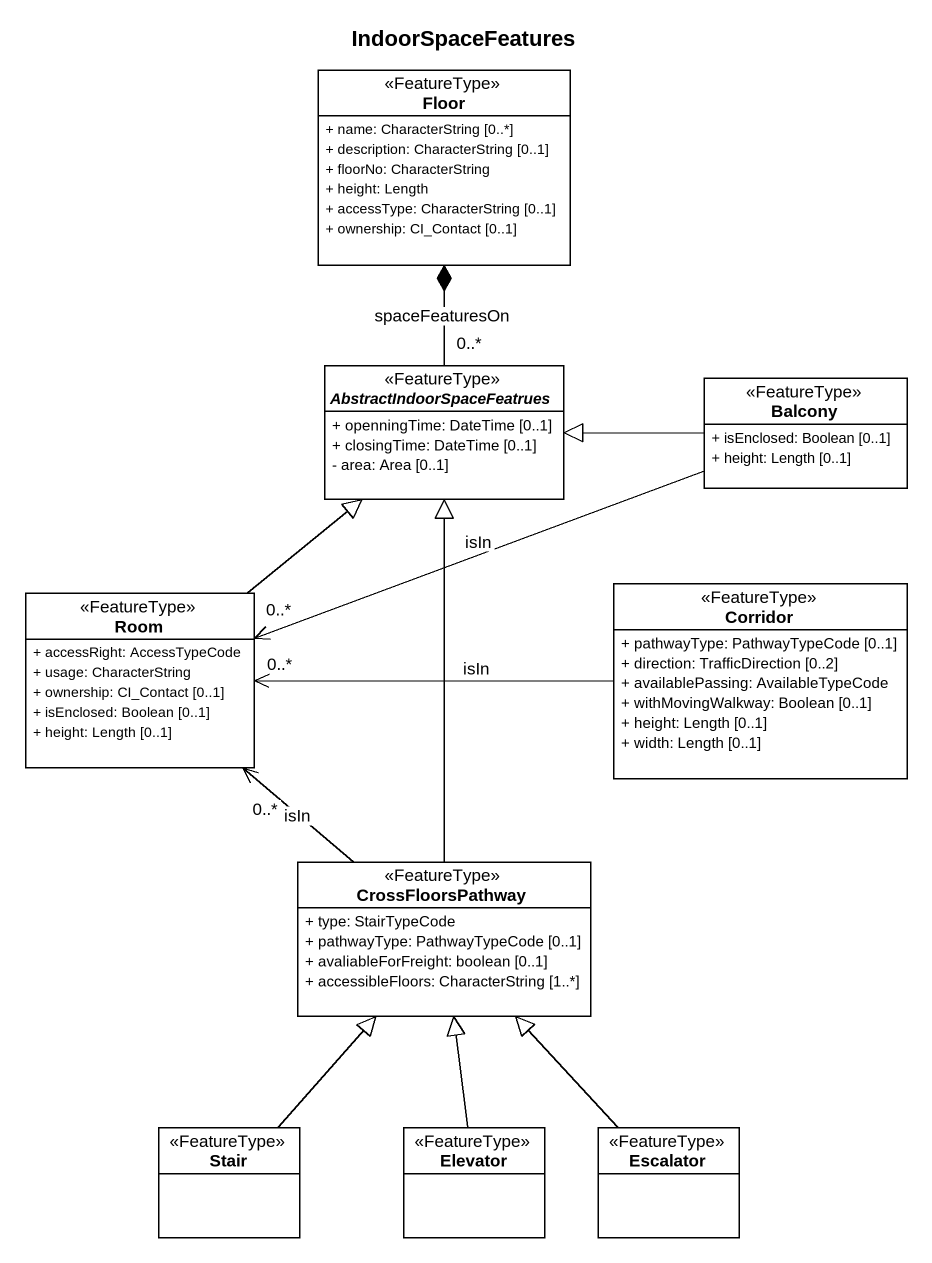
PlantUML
@startuml
title IndoorSpaceFeatures
hide circle
hide empty members
skinparam classAttributeIconSize 0
class Floor <<FeatureType>> #FFFFFF {
  + name: CharacterString [0..*]
  + description: CharacterString [0..1]
  + floorNo: CharacterString
  + height: Length
  + accessType: CharacterString [0..1]
  + ownership: CI_Contact [0..1]
}
abstract class AbstractIndoorSpaceFeatrues <<FeatureType>> #FFFFFF {
  + openningTime: DateTime [0..1]
  + closingTime: DateTime [0..1]
  - area: Area [0..1]
}
class Balcony <<FeatureType>> #FFFFFF {
  + isEnclosed: Boolean [0..1]
  + height: Length [0..1]
}
class Corridor <<FeatureType>> #FFFFFF {
  + pathwayType: PathwayTypeCode [0..1]
  + direction: TrafficDirection [0..2]
  + availablePassing: AvailableTypeCode
  + withMovingWalkway: Boolean [0..1]
  + height: Length [0..1]
  + width: Length [0..1]
}
class Room <<FeatureType>> #FFFFFF {
  + accessRight: AccessTypeCode
  + usage: CharacterString
  + ownership: CI_Contact [0..1]
  + isEnclosed: Boolean [0..1]
  + height: Length [0..1]
}
class CrossFloorsPathway <<FeatureType>> #FFFFFF {
  + type: StairTypeCode
  + pathwayType: PathwayTypeCode [0..1]
  + avaliableForFreight: boolean [0..1]
  + accessibleFloors: CharacterString [1..*]
}
class Stair <<FeatureType>> #FFFFFF
class Elevator <<FeatureType>> #FFFFFF
class Escalator <<FeatureType>> #FFFFFF
AbstractIndoorSpaceFeatrues "0..*" -up-* Floor : spaceFeaturesOn
Balcony -left-|> AbstractIndoorSpaceFeatrues
Balcony -left-> "0..*" Room : isIn
Corridor -left-> "0..*" Room : isIn
Room -up-|> AbstractIndoorSpaceFeatrues
CrossFloorsPathway -up-|> AbstractIndoorSpaceFeatrues
CrossFloorsPathway -up-> "0..*" Room : isIn
Stair -up-|> CrossFloorsPathway
Elevator -up-|> CrossFloorsPathway
Escalator -up-|> CrossFloorsPathway
@enduml
